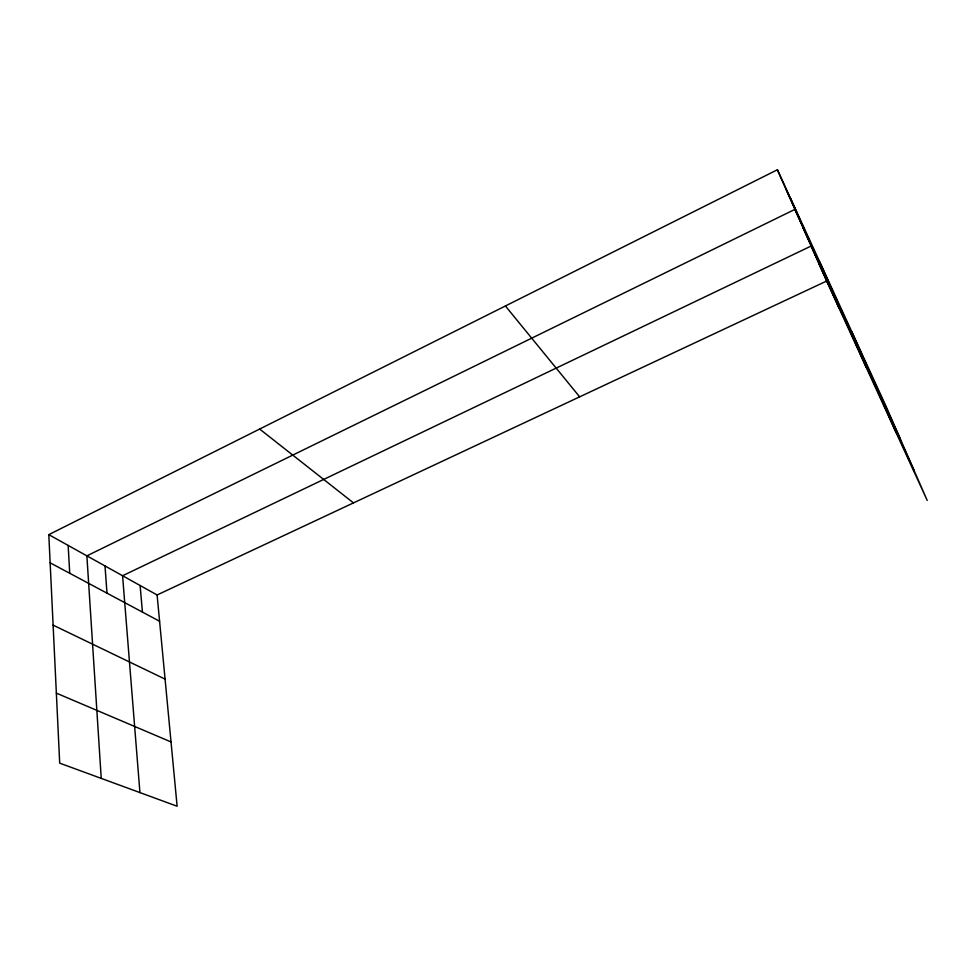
<?xml version="1.0" encoding="UTF-8"?>
<svg xmlns="http://www.w3.org/2000/svg" width="976" height="976" viewBox="0 0 976 976"><rect width="100%" height="100%" fill="white"/><g stroke="black" fill="none" stroke-linecap="round" stroke-linejoin="round"><path stroke-width="1.46" d="M48.8 534.641L157.099 594.97L177.12 806.237L59.695 763.147L48.8 534.641L777.396 169.763L885.452 404.955L927.2 500.432L826.623 281.051L777.396 169.763M157.099 594.97L826.623 281.051M56.352 693.131L171.032 741.943M53.107 625.14L165.078 679.125M50.142 562.823L159.588 621.248M259.653 429.05L353.483 502.896M505.397 305.976L579.659 396.854M786.327 189.954L799.271 218.148M900.445 439.249L794.915 209.376L86.876 555.856L101.236 778.397M803.175 228.055L815.875 255.712M914.195 470.676L811.129 246.037L122.573 575.742L139.934 792.597M819.023 263.874L831.467 291.007M790.462 198.201L838.933 307.916M851.828 331.767L896.212 432.832M819.62 261.653L866.261 367.501M140.117 585.515L142.435 612.098M105.005 565.958L106.982 593.164M68.149 545.425L69.723 573.278"/></g></svg>
